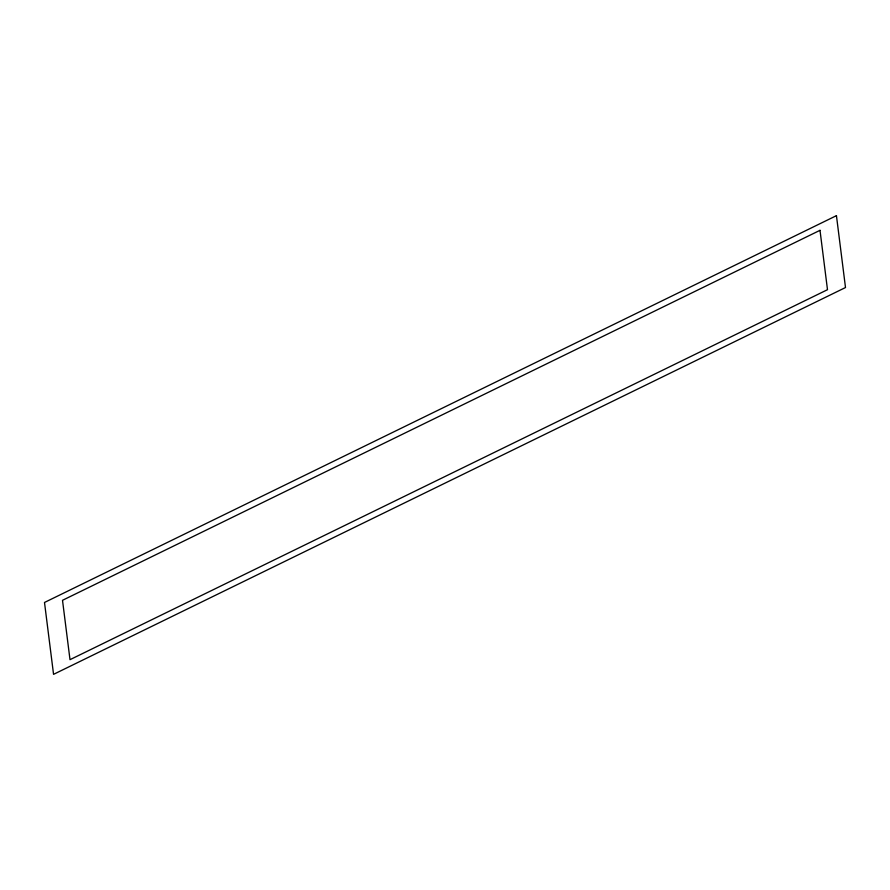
<?xml version="1.0" encoding="UTF-8"?>
<svg xmlns="http://www.w3.org/2000/svg" width="890" height="890" viewBox="0 0 890 890"><rect width="100%" height="100%" fill="white"/><g stroke="black" fill="none" stroke-linecap="round" stroke-linejoin="round"><path stroke-width="1.33" d="M836.444 215.658L44.5 602.463L53.556 674.342L845.5 287.537L836.444 215.658M820.002 230.321L62.511 600.305L69.999 659.679L827.489 289.695L820.002 230.321"/></g></svg>
